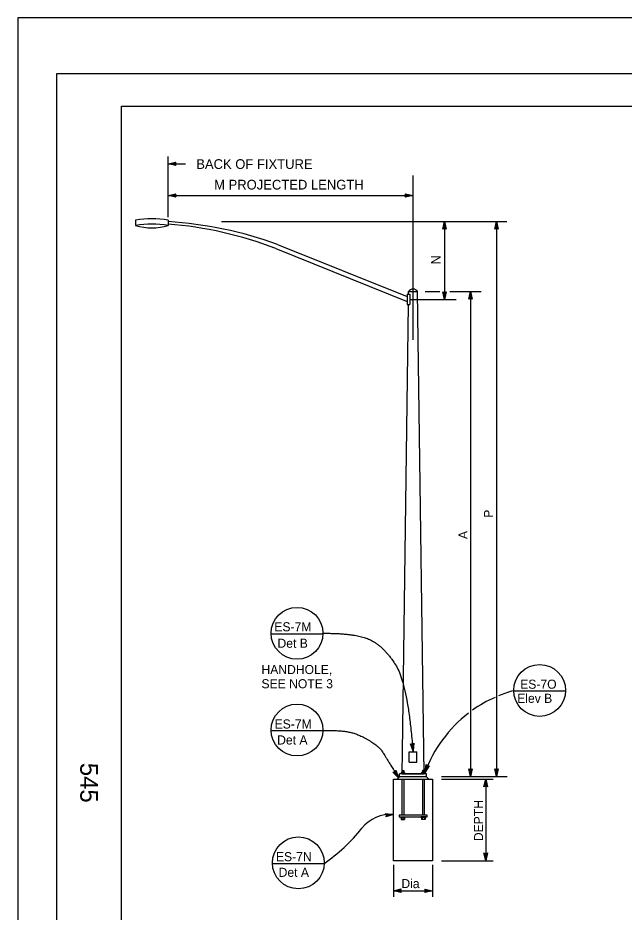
# Model space of a CAD drawing. Extents: x -893 to 867, y -474 to 712.
# Drawn here: x -893 to -426, y 22 to 712 of the extents above; entities that cross this region are included whole.
import ezdxf

# ---------------------------------------------------------------- set-up
doc = ezdxf.new("R2010")
doc.units = 0
for name, color, linetype in [('border_PLOTTING-ELEMENTS', 7, 'Continuous'), ('border_rw_22x34_Cut_Lines', 7, 'Continuous'), ('border_SHEET', 7, 'Continuous'), ('border_WITHIN-BORDER-anno', 7, 'Continuous'), ('es_DETAIL', 7, 'Continuous'), ('es_DETAIL-anno', 7, 'Continuous')]:
    doc.layers.add(name, color=color, linetype=linetype)

msp = doc.modelspace()

# ---------------------------------------------------------------- linework, layer by layer
at = {"layer": 'border_PLOTTING-ELEMENTS'}
for points in [[(-893.46, -474.05), (866.55, -474.05), (866.55, 711.96), (-893.46, 711.96)], [(-863.46, 668.96), (836.55, 668.96), (836.55, -431.05), (-863.46, -431.05)]]:
    msp.add_lwpolyline(points, close=True, dxfattribs=at)
at = {"layer": 'border_rw_22x34_Cut_Lines'}
msp.add_lwpolyline([(-863.46, 668.96), (836.55, 668.96), (836.55, -431.05), (-863.46, -431.05)], close=True, dxfattribs=at)
at = {"layer": 'border_SHEET'}
for p, q in [((-813.46, 643.96), (811.55, 643.96)), ((-813.46, -406.05), (-813.46, 643.96))]:
    msp.add_line(p, q, dxfattribs=at)
at = {"layer": 'es_DETAIL'}
for p, q in [((-588.62, 463.61), (-588.62, 590.33)), ((-802.62, 555.95), (-802.62, 551.95)), ((-777.62, 555.95), (-777.62, 551.95)), ((-694.43, 534.06), (-593.12, 493.33)), ((-693.14, 537.26), (-593.12, 497.05)), ((-593.12, 498.95), (-591.12, 498.95)), ((-593.12, 498.95), (-593.12, 490.95)), ((-592.15, 498.95), (-592.12, 500.95)), ((-592.12, 500.95), (-585.12, 500.95)), ((-591.12, 498.95), (-591.12, 490.95)), ((-580.12, 128.95), (-585.12, 500.95)), ((-596.89, 145.95), (-592.26, 490.95)), ((-593.12, 490.95), (-591.12, 490.95)), ((-597.12, 128.95), (-596.89, 146.42)), ((-591.62, 145.95), (-585.62, 145.95)), ((-591.62, 137.95), (-591.62, 145.95)), ((-585.62, 137.95), (-585.62, 145.95)), ((-591.62, 137.95), (-585.62, 137.95)), ((-597.19, 131.5), (-595.82, 131.5)), ((-597.19, 131.5), (-597.19, 130.12)), ((-597.19, 131.27), (-595.82, 131.27)), ((-597.19, 131.04), (-595.82, 131.04)), ((-595.82, 131.5), (-595.82, 130.12)), ((-580, 131.5), (-581.37, 131.5)), ((-581.37, 131.5), (-581.37, 130.12)), ((-580, 131.27), (-581.37, 131.27)), ((-580, 131.04), (-581.37, 131.04)), ((-580, 131.5), (-580, 130.12)), ((-603.62, 124.95), (-573.62, 124.95)), ((-603.62, 61.95), (-603.62, 124.95)), ((-599.07, 126.75), (-600.87, 124.95)), ((-578.17, 128.95), (-599.07, 128.95)), ((-599.07, 126.75), (-599.07, 128.95)), ((-578.17, 126.75), (-599.07, 126.75)), ((-598.33, 129.19), (-594.63, 129.19)), ((-597.89, 130.12), (-597.89, 129.19)), ((-597.89, 130.12), (-595.12, 130.12)), ((-597.34, 130.12), (-597.34, 129.19)), ((-597.19, 130.81), (-595.82, 130.81)), ((-597.19, 130.58), (-595.82, 130.58)), ((-597.19, 130.35), (-595.82, 130.35)), ((-597.19, 124.95), (-597.19, 97.11)), ((-597.12, 128.95), (-580.12, 128.95)), ((-595.82, 124.95), (-595.82, 97.11)), ((-595.67, 130.12), (-595.67, 129.19)), ((-595.12, 130.12), (-595.12, 129.19)), ((-578.87, 129.19), (-582.57, 129.19)), ((-582.08, 130.12), (-582.08, 129.19)), ((-579.3, 130.12), (-582.08, 130.12)), ((-581.52, 130.12), (-581.52, 129.19)), ((-580, 130.81), (-581.37, 130.81)), ((-580, 130.58), (-581.37, 130.58)), ((-580, 130.35), (-581.37, 130.35)), ((-581.37, 124.95), (-581.37, 97.11)), ((-580, 124.95), (-580, 97.11)), ((-579.86, 130.12), (-579.86, 129.19)), ((-579.3, 130.12), (-579.3, 129.19)), ((-578.17, 126.75), (-578.17, 128.95)), ((-578.17, 126.75), (-576.37, 124.95)), ((-573.62, 124.95), (-573.62, 61.95)), ((-598.36, 95.72), (-594.66, 95.72)), ((-598.36, 95.72), (-598.36, 95.26)), ((-598.36, 95.26), (-594.66, 95.26)), ((-597.89, 95.26), (-597.89, 93.87)), ((-597.89, 93.87), (-595.12, 93.87)), ((-597.34, 95.26), (-597.34, 93.87)), ((-595.67, 95.26), (-595.67, 93.87)), ((-595.12, 95.26), (-595.12, 93.87)), ((-594.66, 95.72), (-594.66, 95.26)), ((-578.84, 95.72), (-582.54, 95.72)), ((-582.54, 95.72), (-582.54, 95.26)), ((-578.84, 95.26), (-582.54, 95.26)), ((-582.08, 95.26), (-582.08, 93.87)), ((-579.3, 93.87), (-582.08, 93.87)), ((-581.52, 95.26), (-581.52, 93.87)), ((-579.86, 95.26), (-579.86, 93.87)), ((-579.3, 95.26), (-579.3, 93.87)), ((-578.84, 95.72), (-578.84, 95.26)), ((-573.62, 61.95), (-603.62, 61.95))]:
    msp.add_line(p, q, dxfattribs=at)
for points in [[(-588.62, 586.61), (-588.62, 590.33)], [(-588.62, 579.61), (-588.62, 583.61)], [(-588.62, 556.61), (-588.62, 576.61)], [(-588.62, 549.61), (-588.62, 553.61)], [(-588.62, 526.61), (-588.62, 546.61)], [(-588.62, 519.61), (-588.62, 523.61)], [(-588.62, 496.61), (-588.62, 516.61)], [(-588.62, 489.61), (-588.62, 493.61)], [(-588.62, 466.61), (-588.62, 486.61)]]:
    msp.add_lwpolyline(points, dxfattribs=at)
msp.add_lwpolyline([(-577.74, 97.11), (-599.44, 97.11), (-599.44, 95.83), (-577.74, 95.83)], close=True, dxfattribs=at)
for centre, radius, start, end in [((-790.12, 478.32), 78.62, 80.85216, 99.14784), ((-790.12, 474.32), 78.62, 80.85216, 99.14784), ((-790.12, 590.01), 40.06, 251.81945, 288.18056), ((-798.38, 245.31), 310.33, 70.17795, 86.1652), ((-801.58, 254.86), 299.05, 69.01431, 85.40533), ((-588.62, 498.47), 4.29, 35.27816, 144.72184)]:
    msp.add_arc(centre, radius, start, end, dxfattribs=at)
at = {"layer": 'es_DETAIL-anno'}
for p, q in [((-777.62, 558.31), (-777.62, 604.95)), ((-777.62, 599.46), (-771.62, 600.79)), ((-776.23, 599.46), (-771.86, 600.43)), ((-774.86, 599.46), (-772.03, 600.09)), ((-771.62, 600.79), (-772.42, 599.46)), ((-771.62, 600.79), (-771.62, 600.79)), ((-771.62, 598.12), (-777.62, 599.46)), ((-777.62, 599.46), (-777.62, 599.46)), ((-777.62, 599.46), (-764.2, 599.46)), ((-771.84, 598.48), (-776.24, 599.46)), ((-772.07, 598.84), (-774.86, 599.46)), ((-773.48, 599.46), (-772.27, 599.73)), ((-772.25, 599.18), (-773.48, 599.46)), ((-772.42, 599.46), (-771.62, 598.12)), ((-771.62, 598.12), (-771.62, 598.12)), ((-777.62, 574.95), (-771.62, 576.28)), ((-777.62, 574.95), (-588.62, 574.95)), ((-771.62, 573.61), (-777.62, 574.95)), ((-777.62, 574.95), (-777.62, 574.95)), ((-771.84, 573.97), (-776.24, 574.95)), ((-776.23, 574.95), (-771.86, 575.92)), ((-774.86, 574.95), (-772.03, 575.57)), ((-772.07, 574.32), (-774.86, 574.95)), ((-773.48, 574.95), (-772.27, 575.21)), ((-772.25, 574.67), (-773.48, 574.95)), ((-771.62, 576.28), (-772.42, 574.95)), ((-772.42, 574.95), (-771.62, 573.61)), ((-771.62, 576.28), (-771.62, 576.28)), ((-771.62, 573.61), (-771.62, 573.61)), ((-593.82, 574.95), (-594.62, 576.29)), ((-594.62, 576.29), (-594.62, 576.29)), ((-594.62, 576.29), (-588.62, 574.95)), ((-588.62, 574.95), (-594.62, 573.62)), ((-594.62, 573.62), (-593.82, 574.95)), ((-594.62, 573.62), (-594.62, 573.62)), ((-594.41, 575.93), (-590, 574.95)), ((-590.01, 574.95), (-594.39, 573.98)), ((-591.38, 574.95), (-594.21, 574.33)), ((-594.17, 575.57), (-591.38, 574.95)), ((-594, 575.23), (-592.77, 574.95)), ((-592.77, 574.95), (-593.97, 574.68)), ((-588.62, 574.95), (-588.62, 574.95)), ((-736.28, 554.95), (-516.24, 554.95)), ((-565.67, 548.95), (-564.33, 554.95)), ((-565.31, 549.17), (-564.33, 553.57)), ((-564.95, 549.4), (-564.33, 552.19)), ((-564.33, 554.95), (-564.33, 494.77)), ((-564.33, 554.95), (-564.33, 554.95)), ((-564.33, 554.95), (-563, 548.95)), ((-564.33, 552.19), (-563.7, 549.36)), ((-564.32, 553.56), (-563.36, 549.18)), ((-525.67, 548.95), (-524.33, 554.95)), ((-525.31, 549.17), (-524.33, 553.57)), ((-524.95, 549.4), (-524.33, 552.19)), ((-524.33, 554.95), (-524.33, 126.95)), ((-524.33, 554.95), (-524.33, 554.95)), ((-524.33, 554.95), (-523, 548.95)), ((-524.33, 552.19), (-523.7, 549.36)), ((-524.32, 553.56), (-523.36, 549.18)), ((-564.33, 549.75), (-565.67, 548.95)), ((-565.67, 548.95), (-565.67, 548.95)), ((-564.6, 549.58), (-564.33, 550.81)), ((-564.33, 550.81), (-564.06, 549.6)), ((-563, 548.95), (-564.33, 549.75)), ((-563, 548.95), (-563, 548.95)), ((-524.33, 549.75), (-525.67, 548.95)), ((-525.67, 548.95), (-525.67, 548.95)), ((-524.6, 549.58), (-524.33, 550.81)), ((-524.33, 550.81), (-524.06, 549.6)), ((-523, 548.95), (-524.33, 549.75)), ((-523, 548.95), (-523, 548.95)), ((-579.41, 500.95), (-567.98, 500.95)), ((-564.33, 494.77), (-565.66, 500.77)), ((-565.66, 500.77), (-565.66, 500.77)), ((-565.66, 500.77), (-564.33, 499.97)), ((-564.33, 496.16), (-565.3, 500.54)), ((-564.32, 497.53), (-564.95, 500.36)), ((-564.32, 498.92), (-564.59, 500.12)), ((-564.33, 499.97), (-562.99, 500.77)), ((-562.99, 500.77), (-564.33, 494.77)), ((-563.34, 500.56), (-564.33, 496.15)), ((-563.7, 500.32), (-564.32, 497.53)), ((-564.05, 500.15), (-564.32, 498.92)), ((-562.99, 500.77), (-562.99, 500.77)), ((-560.21, 500.95), (-536, 500.95)), ((-545.67, 494.95), (-544.33, 500.95)), ((-545.31, 495.17), (-544.33, 499.57)), ((-544.95, 495.4), (-544.33, 498.19)), ((-544.6, 495.58), (-544.33, 496.81)), ((-544.33, 500.95), (-544.33, 126.95)), ((-544.33, 500.95), (-544.33, 500.95)), ((-544.33, 500.95), (-543, 494.95)), ((-544.33, 498.19), (-543.7, 495.36)), ((-544.33, 496.81), (-544.06, 495.6)), ((-544.32, 499.56), (-543.36, 495.18)), ((-591.12, 494.77), (-555.36, 494.77)), ((-564.33, 494.77), (-564.33, 494.77)), ((-544.33, 495.75), (-545.67, 494.95)), ((-545.67, 494.95), (-545.67, 494.95)), ((-543, 494.95), (-544.33, 495.75)), ((-543, 494.95), (-543, 494.95)), ((-697.87, 236.99), (-658.12, 236.99)), ((-510.77, 192.93), (-471.02, 192.93)), ((-697.87, 162.4), (-658.12, 162.4)), ((-588.57, 146.4), (-590.61, 152.19)), ((-590.61, 152.19), (-590.61, 152.19)), ((-590.61, 152.19), (-589.19, 151.56)), ((-588.74, 147.78), (-590.22, 152)), ((-588.9, 149.14), (-589.86, 151.87)), ((-589.19, 151.56), (-587.96, 152.51)), ((-588.94, 151.76), (-589.06, 150.51)), ((-588.61, 151.98), (-588.9, 149.14)), ((-588.29, 152.25), (-588.74, 147.77)), ((-587.96, 152.51), (-588.57, 146.4)), ((-587.96, 152.51), (-587.96, 152.51)), ((-589.06, 150.51), (-589.47, 151.68)), ((-588.57, 146.4), (-588.57, 146.4)), ((-602.62, 130.32), (-601.88, 131.69)), ((-602.08, 131.33), (-600.68, 127.04)), ((-601.88, 131.69), (-601.88, 131.69)), ((-601.88, 131.69), (-599.97, 125.85)), ((-579.41, 130.15), (-578.6, 136.14)), ((-576.13, 135.23), (-579.41, 130.15)), ((-578.94, 131.43), (-578.35, 135.8)), ((-576.54, 135.15), (-578.94, 131.42)), ((-578.6, 136.14), (-578.6, 136.14)), ((-578.6, 136.14), (-577.64, 134.95)), ((-578.47, 132.7), (-578.09, 135.52)), ((-576.95, 135.06), (-578.47, 132.7)), ((-578, 133.97), (-577.84, 135.18)), ((-577.33, 135.01), (-578, 133.97)), ((-577.64, 134.95), (-576.13, 135.23)), ((-576.13, 135.23), (-576.13, 135.23)), ((-544.33, 126.95), (-545.66, 132.95)), ((-545.66, 132.95), (-545.66, 132.95)), ((-545.66, 132.95), (-544.33, 132.15)), ((-544.33, 128.34), (-545.3, 132.72)), ((-544.32, 129.71), (-544.95, 132.54)), ((-544.32, 131.09), (-544.59, 132.3)), ((-544.33, 132.15), (-542.99, 132.95)), ((-542.99, 132.95), (-544.33, 126.95)), ((-543.34, 132.73), (-544.33, 128.33)), ((-543.7, 132.5), (-544.32, 129.71)), ((-544.05, 132.32), (-544.32, 131.09)), ((-542.99, 132.95), (-542.99, 132.95)), ((-524.33, 126.95), (-525.66, 132.95)), ((-525.66, 132.95), (-525.66, 132.95)), ((-525.66, 132.95), (-524.33, 132.15)), ((-524.33, 128.34), (-525.3, 132.72)), ((-524.32, 129.71), (-524.95, 132.54)), ((-524.32, 131.09), (-524.59, 132.3)), ((-524.33, 132.15), (-522.99, 132.95)), ((-522.99, 132.95), (-524.33, 126.95)), ((-523.34, 132.73), (-524.33, 128.33)), ((-523.7, 132.5), (-524.32, 129.71)), ((-524.05, 132.32), (-524.32, 131.09)), ((-522.99, 132.95), (-522.99, 132.95)), ((-599.97, 125.85), (-604.18, 130.33)), ((-604.18, 130.33), (-604.18, 130.33)), ((-604.18, 130.33), (-602.62, 130.32)), ((-600.68, 127.04), (-603.75, 130.31)), ((-601.38, 128.23), (-603.36, 130.34)), ((-602.08, 129.42), (-602.93, 130.32)), ((-602.47, 130.61), (-602.08, 129.42)), ((-602.27, 130.94), (-601.38, 128.23)), ((-599.97, 125.85), (-599.97, 125.85)), ((-579.41, 130.15), (-579.41, 130.15)), ((-566.7, 126.95), (-516.11, 126.95)), ((-566.7, 124.95), (-526.94, 124.95)), ((-544.33, 126.95), (-544.33, 126.95)), ((-533.93, 118.95), (-532.59, 124.95)), ((-532.59, 124.95), (-532.59, 61.95)), ((-532.59, 124.95), (-532.59, 124.95)), ((-532.59, 124.95), (-531.26, 118.95)), ((-524.33, 126.95), (-524.33, 126.95)), ((-532.59, 119.75), (-533.93, 118.95)), ((-533.93, 118.95), (-533.93, 118.95)), ((-533.57, 119.17), (-532.59, 123.57)), ((-533.21, 119.4), (-532.59, 122.19)), ((-532.86, 119.58), (-532.59, 120.81)), ((-532.59, 122.19), (-531.96, 119.36)), ((-532.59, 120.81), (-532.32, 119.6)), ((-531.26, 118.95), (-532.59, 119.75)), ((-532.58, 123.56), (-531.62, 119.19)), ((-531.26, 118.95), (-531.26, 118.95)), ((-608.9, 97.2), (-609.79, 98.45)), ((-609.79, 98.45), (-609.79, 98.45)), ((-609.79, 98.45), (-603.8, 97.63)), ((-603.8, 97.63), (-609.57, 95.83)), ((-609.57, 95.83), (-608.9, 97.2)), ((-609.55, 98.12), (-605.15, 97.51)), ((-605.16, 97.51), (-609.37, 96.2)), ((-609.29, 97.78), (-606.51, 97.4)), ((-606.51, 97.4), (-609.23, 96.55)), ((-609.09, 97.46), (-607.86, 97.29)), ((-607.86, 97.29), (-609.02, 96.93)), ((-603.8, 97.63), (-603.8, 97.63)), ((-609.57, 95.83), (-609.57, 95.83)), ((-532.59, 61.95), (-533.92, 67.95)), ((-533.92, 67.95), (-533.92, 67.95)), ((-533.92, 67.95), (-532.59, 67.15)), ((-532.59, 63.34), (-533.56, 67.72)), ((-532.58, 64.71), (-533.21, 67.54)), ((-532.58, 66.09), (-532.85, 67.3)), ((-532.59, 67.15), (-531.25, 67.95)), ((-531.25, 67.95), (-532.59, 61.95)), ((-531.6, 67.73), (-532.59, 63.33)), ((-531.96, 67.5), (-532.58, 64.71)), ((-532.31, 67.32), (-532.58, 66.09)), ((-531.25, 67.95), (-531.25, 67.95)), ((-696.86, 59.92), (-657.1, 59.92)), ((-603.62, 58.77), (-603.62, 34.2)), ((-573.62, 58.77), (-573.62, 34.2)), ((-566.7, 61.95), (-526.94, 61.95)), ((-532.59, 61.95), (-532.59, 61.95)), ((-603.83, 38.85), (-597.83, 40.18)), ((-597.83, 37.51), (-603.83, 38.85)), ((-603.83, 38.85), (-603.83, 38.85)), ((-603.62, 38.68), (-573.62, 38.68)), ((-598.05, 37.86), (-602.45, 38.85)), ((-602.44, 38.85), (-598.07, 39.82)), ((-601.07, 38.85), (-598.25, 39.47)), ((-598.28, 38.22), (-601.07, 38.85)), ((-599.69, 38.84), (-598.48, 39.11)), ((-598.46, 38.57), (-599.69, 38.84)), ((-597.83, 40.18), (-598.63, 38.85)), ((-598.63, 38.85), (-597.83, 37.51)), ((-597.83, 40.18), (-597.83, 40.18)), ((-597.83, 37.51), (-597.83, 37.51)), ((-578.87, 38.68), (-579.67, 40.02)), ((-579.67, 40.02), (-579.67, 40.02)), ((-579.67, 40.02), (-573.67, 38.68)), ((-573.67, 38.68), (-579.67, 37.35)), ((-579.67, 37.35), (-578.87, 38.68)), ((-579.67, 37.35), (-579.67, 37.35)), ((-579.45, 39.67), (-575.05, 38.68)), ((-575.06, 38.68), (-579.44, 37.71)), ((-576.43, 38.69), (-579.26, 38.06)), ((-579.22, 39.31), (-576.43, 38.69)), ((-579.04, 38.96), (-577.81, 38.69)), ((-577.81, 38.69), (-579.02, 38.42)), ((-573.67, 38.68), (-573.67, 38.68))]:
    msp.add_line(p, q, dxfattribs=at)
for centre in [(-678.11, 237.37), (-491.01, 193.31), (-678.11, 162.78), (-677.1, 60.3)]:
    msp.add_circle(centre, 20, dxfattribs=at)
for centre, radius, start, end in [((-483.84, 95), 101.83, 114.10051, 125.29944), ((-483.84, 95), 101.83, 105.6556, 112.50314), ((-483.84, 95), 101.83, 127.56335, 159.81027), ((-605.79, 69.11), 28.59, 85.99236, 141.27856), ((-736.35, 173.78), 138.75, 304.64824, 321.27856)]:
    msp.add_arc(centre, radius, start, end, dxfattribs=at)
for points in [[(-658.11, 237.37), (-632.61, 237.55), (-610.81, 227.14), (-592.85, 197.91), (-588.83, 147.9)], [(-658.12, 162.4), (-644.97, 162.72), (-630.12, 159.46), (-614.65, 149.89), (-609.57, 141.79), (-599.97, 125.85)]]:
    msp.add_open_spline(points, degree=2, dxfattribs=at)

# ---------------------------------------------------------------- texts
at = {"layer": 'border_WITHIN-BORDER-anno'}
msp.add_text('545', height=13.78, rotation=270, dxfattribs=at).set_placement((-845.36, 137.45))
at = {"layer": 'es_DETAIL-anno'}
for s, height, p in [('BACK OF FIXTURE', 7.5, (-755.86, 595.47)), ('M PROJECTED LENGTH', 7.5, (-742.07, 579.59)), ('ES-7M', 7, (-695.64, 238.89)), ('Det B', 7, (-693.21, 226.19)), ('HANDHOLE,', 7, (-705.57, 205.9)), ('SEE NOTE 3', 7, (-705.57, 194.97)), ('ES-7O', 7, (-506, 194.61)), ('Elev B', 7, (-508.31, 183.72)), ('ES-7M', 7, (-695.43, 163.93)), ('Det A', 7, (-693.46, 151.6)), ('ES-7N', 7, (-694.4, 61.6)), ('Det A', 7, (-692.31, 49.52)), ('Dia ', 7, (-597.64, 40.84))]:
    msp.add_text(s, height=height, dxfattribs=at).set_placement(p)
for s, height, p in [('N', 7.5, (-567.36, 521.74)), ('P', 7, (-527, 326.43)), ('A', 7, (-546.67, 310.04)), ('DEPTH', 7, (-534.65, 77.06))]:
    msp.add_text(s, height=height, rotation=90, dxfattribs=at).set_placement(p)

doc.saveas('drawing.dxf')
